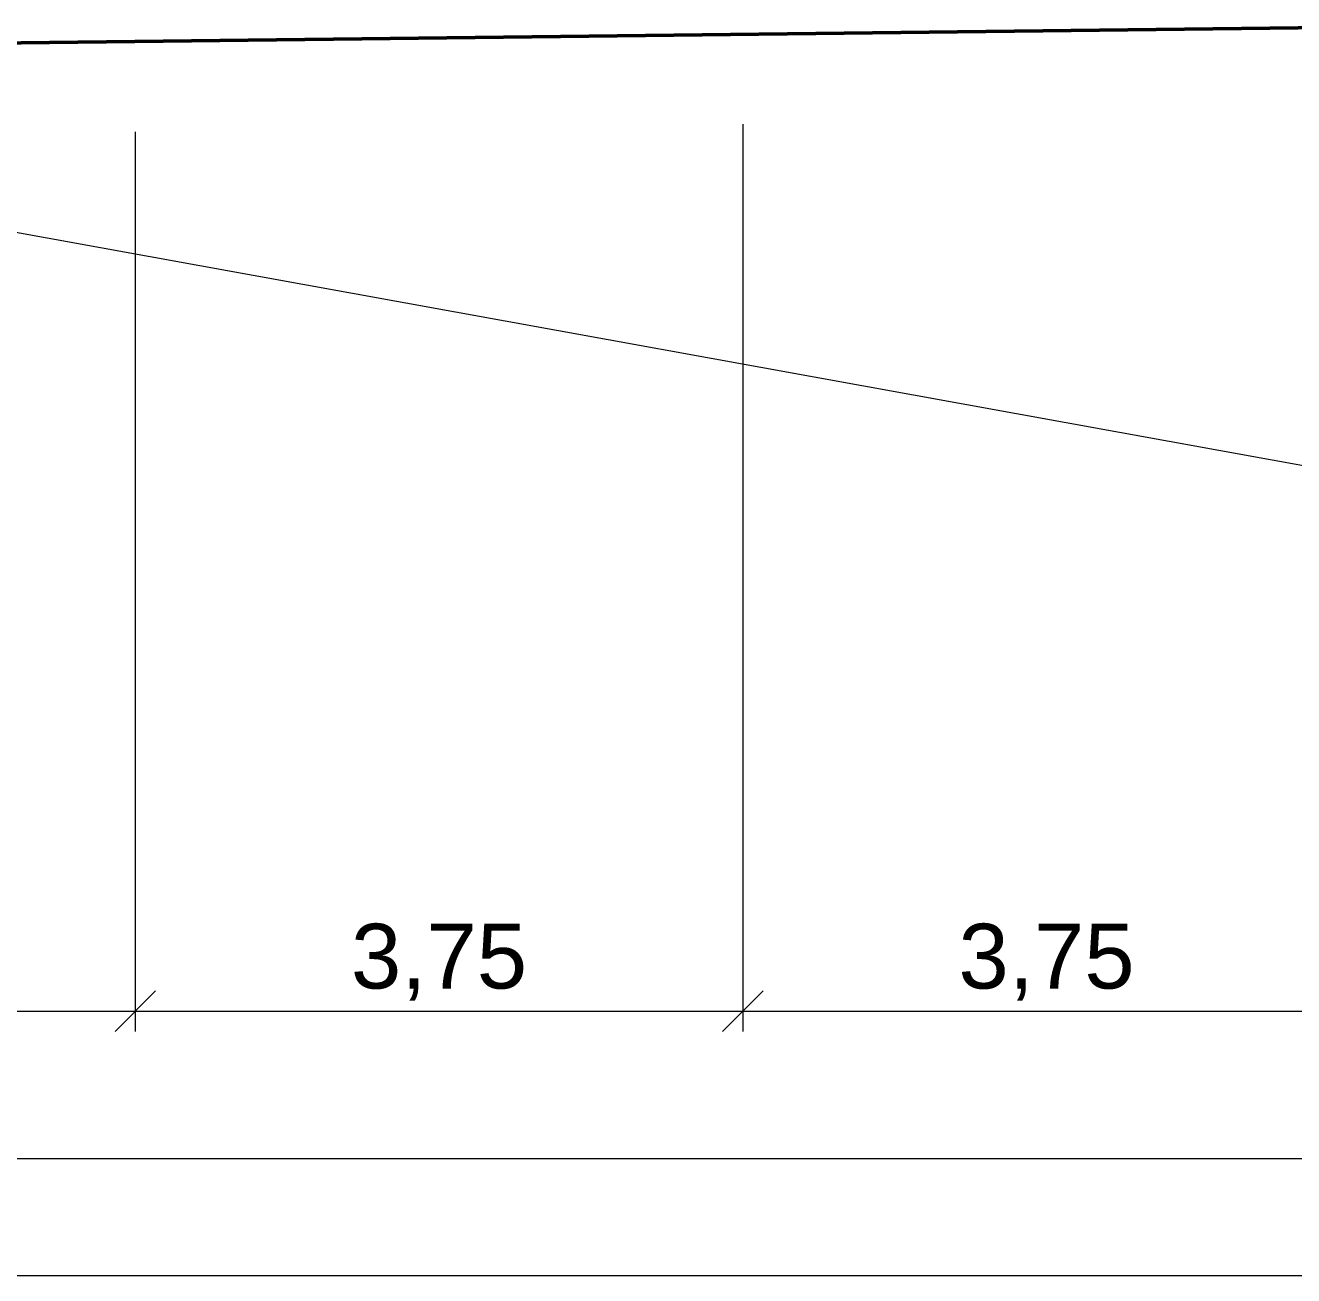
# Model space of a CAD drawing. Header units: millimetres. Extents: x -2123 to 33349, y -614 to 835.
# Drawn here: x 36.77 to 44.6, y -232.37 to -224.65 of the extents above; entities that cross this region are included whole.
import ezdxf

# ---------------------------------------------------------------- set-up
doc = ezdxf.new("R2010")
doc.units = ezdxf.units.MM
doc.layers.get('0').update_dxf_attribs({"lineweight": 15})
for name, color, linetype, lineweight in [('Дор. Розм.', 7, 'Continuous', 50), ('Линия 0.2', 220, 'Continuous', 20), ('Линия 0.5', 26, 'Continuous', 50), ('Размер', 94, 'Continuous', 15)]:
    doc.layers.add(name, color=color, linetype=linetype, lineweight=lineweight)
doc.styles.get("Standard").update_dxf_attribs({"font": 'arial.ttf'})
doc.dimstyles.new('М-100', dxfattribs={"dimscale": 100, "dimtxt": 4, "dimasz": 2.5, "dimexe": 1.25, "dimexo": 3, "dimtad": 1, "dimlfac": 0.001, "dimtxsty": 'Standard', "dimblk": 'OBLIQUE', "dimcen": 2.5, "dimadec": 0, "dimazin": 0, "dimtfac": 1, "dimtmove": 0, "dimatfit": 3, "dimldrblk": 'OBLIQUE', "dimfxl": 1.25, "dimlwd": -1, "dimlwe": -1, "dimarcsym": 0})

# ---------------------------------------------------------------- blocks, each defined once
blk = doc.blocks.new('_Oblique')
at = {"color": 0, "linetype": 'ByBlock', "lineweight": -2}
blk.add_line((-0.5, -0.5), (0.5, 0.5), dxfattribs=at)
blk = doc.blocks.new('*D338')
at = {"layer": 'Defpoints', "color": 0, "ltscale": 1000, "transparency": 16777216}
for p in [(32348.8, 17487.4), (28598.8, 17439.7), (32348.8, 11709.8)]:
    blk.add_point(p, dxfattribs=at)
at = {"layer": 'Размер', "color": 0, "ltscale": 1000, "transparency": 16777216}
for p, q in [((32348.8, 17187.4), (32348.8, 11584.8)), ((28598.8, 17139.7), (28598.8, 11584.8)), ((28598.8, 11709.8), (32348.8, 11709.8))]:
    blk.add_line(p, q, dxfattribs=at)
at = {"layer": 'Размер', "color": 0, "ltscale": 1000, "transparency": 16777216, "xscale": 250, "yscale": 250, "zscale": 250, "rotation": 180}
blk.add_blockref('_Oblique', (28598.8, 11709.8), dxfattribs=at)
at = {"layer": 'Размер', "color": 0, "ltscale": 1000, "transparency": 16777216, "xscale": 250, "yscale": 250, "zscale": 250}
blk.add_blockref('_Oblique', (32348.8, 11709.8), dxfattribs=at)
at = {"layer": 'Размер', "color": 0, "ltscale": 1000, "transparency": 16777216, "insert": (30473.8, 12012.7), "char_height": 400, "attachment_point": 5}
blk.add_mtext('3,75', dxfattribs=at)
blk = doc.blocks.new('*D339')
at = {"layer": 'Defpoints', "color": 0, "ltscale": 1000, "transparency": 16777216}
for p in [(32348.8, 17007.6), (36098.8, 13466.4), (36098.8, 11709.8)]:
    blk.add_point(p, dxfattribs=at)
at = {"layer": 'Размер', "color": 0, "ltscale": 1000, "transparency": 16777216}
for p, q in [((32348.8, 16707.6), (32348.8, 11584.8)), ((36098.8, 13166.4), (36098.8, 11584.8)), ((32348.8, 11709.8), (36098.8, 11709.8))]:
    blk.add_line(p, q, dxfattribs=at)
at = {"layer": 'Размер', "color": 0, "ltscale": 1000, "transparency": 16777216, "xscale": 250, "yscale": 250, "zscale": 250, "rotation": 180}
blk.add_blockref('_Oblique', (32348.8, 11709.8), dxfattribs=at)
at = {"layer": 'Размер', "color": 0, "ltscale": 1000, "transparency": 16777216, "xscale": 250, "yscale": 250, "zscale": 250}
blk.add_blockref('_Oblique', (36098.8, 11709.8), dxfattribs=at)
at = {"layer": 'Размер', "color": 0, "ltscale": 1000, "transparency": 16777216, "insert": (34223.8, 12012.7), "char_height": 400, "attachment_point": 5}
blk.add_mtext('3,75', dxfattribs=at)
blk = doc.blocks.new('*D350')
at = {"layer": 'Defpoints', "color": 0, "ltscale": 1000, "transparency": 16777216}
for p in [(60498.8, 13028.1), (13698.8, 11709.8), (60498.8, 10077.2)]:
    blk.add_point(p, dxfattribs=at)
at = {"layer": 'Размер', "color": 0, "ltscale": 1000, "transparency": 16777216}
for p, q in [((60498.8, 12728.1), (60498.8, 9952.2)), ((13698.8, 11409.8), (13698.8, 9952.2)), ((13698.8, 10077.2), (60498.8, 10077.2))]:
    blk.add_line(p, q, dxfattribs=at)
at = {"layer": 'Размер', "color": 0, "ltscale": 1000, "transparency": 16777216, "xscale": 250, "yscale": 250, "zscale": 250, "rotation": 180}
blk.add_blockref('_Oblique', (13698.8, 10077.2), dxfattribs=at)
at = {"layer": 'Размер', "color": 0, "ltscale": 1000, "transparency": 16777216, "xscale": 250, "yscale": 250, "zscale": 250}
blk.add_blockref('_Oblique', (60498.8, 10077.2), dxfattribs=at)
at = {"layer": 'Размер', "color": 0, "ltscale": 1000, "transparency": 16777216, "insert": (37098.8, 10380), "char_height": 400, "attachment_point": 5}
blk.add_mtext('46,8', dxfattribs=at)
blk = doc.blocks.new('*D351')
at = {"layer": 'Defpoints', "color": 0, "ltscale": 1000, "transparency": 16777216}
for p in [(24848.8, 17439.7), (28598.8, 15381.1), (28598.8, 11709.8)]:
    blk.add_point(p, dxfattribs=at)
at = {"layer": 'Размер', "color": 0, "ltscale": 1000, "transparency": 16777216}
for p, q in [((24848.8, 17139.7), (24848.8, 11584.8)), ((28598.8, 15081.1), (28598.8, 11584.8)), ((24848.8, 11709.8), (28598.8, 11709.8))]:
    blk.add_line(p, q, dxfattribs=at)
at = {"layer": 'Размер', "color": 0, "ltscale": 1000, "transparency": 16777216, "xscale": 250, "yscale": 250, "zscale": 250, "rotation": 180}
blk.add_blockref('_Oblique', (24848.8, 11709.8), dxfattribs=at)
at = {"layer": 'Размер', "color": 0, "ltscale": 1000, "transparency": 16777216, "xscale": 250, "yscale": 250, "zscale": 250}
blk.add_blockref('_Oblique', (28598.8, 11709.8), dxfattribs=at)
at = {"layer": 'Размер', "color": 0, "ltscale": 1000, "transparency": 16777216, "insert": (26723.8, 12012.7), "char_height": 400, "attachment_point": 5}
blk.add_mtext('3,75', dxfattribs=at)
blk = doc.blocks.new('*D376')
at = {"layer": 'Defpoints', "color": 0, "ltscale": 1000, "transparency": 16777216}
for p in [(24348.8, 11709.8), (49848.8, 11709.8), (49848.8, 10801.5)]:
    blk.add_point(p, dxfattribs=at)
at = {"layer": 'Размер', "color": 0, "ltscale": 1000, "transparency": 16777216}
for p, q in [((24348.8, 11409.8), (24348.8, 10676.5)), ((49848.8, 11409.8), (49848.8, 10676.5)), ((24348.8, 10801.5), (49848.8, 10801.5))]:
    blk.add_line(p, q, dxfattribs=at)
at = {"layer": 'Размер', "color": 0, "ltscale": 1000, "transparency": 16777216, "xscale": 250, "yscale": 250, "zscale": 250, "rotation": 180}
blk.add_blockref('_Oblique', (24348.8, 10801.5), dxfattribs=at)
at = {"layer": 'Размер', "color": 0, "ltscale": 1000, "transparency": 16777216, "xscale": 250, "yscale": 250, "zscale": 250}
blk.add_blockref('_Oblique', (49848.8, 10801.5), dxfattribs=at)
at = {"layer": 'Размер', "color": 0, "ltscale": 1000, "transparency": 16777216, "insert": (37098.8, 11104.4), "char_height": 400, "attachment_point": 5}
blk.add_mtext('25,5', dxfattribs=at)
blk = doc.blocks.new('2')
at = {"layer": 'Линия 0.2', "color": 0, "ltscale": 1000}
blk.add_line((36738.062, 14908.353), (24948.804, 17046.783), dxfattribs=at)
at = {"layer": 'Линия 0.5', "color": 0, "ltscale": 1000}
blk.add_line((24348.816, 17646.783), (37098.804, 17796.783), dxfattribs=at)
at = {"layer": 'Размер', "color": 0, "ltscale": 1000}
for base, p1, p2, picture, middle in [((32348.804, 11709.785), (28598.804, 17439.717), (32348.804, 17487.428), '*D338', (30473.804, 12012.667)), ((28598.804, 11709.785), (24848.804, 17439.717), (28598.804, 15381.113), '*D351', (26723.804, 12012.667)), ((36098.804, 11709.785), (32348.804, 17007.563), (36098.804, 13466.365), '*D339', (34223.804, 12012.667)), ((49848.804, 10801.546), (24348.804, 11709.785), (49848.804, 11709.785), '*D376', (37098.804, 11104.428))]:
    dim = blk.add_linear_dim(base=base, p1=p1, p2=p2, dimstyle='М-100', dxfattribs=at)
    dim.commit()
    dim.dimension.update_dxf_attribs({"geometry": picture, "text_midpoint": middle})
dim = blk.add_linear_dim(base=(60498.804, 10077.164), p1=(13698.804, 11709.785), p2=(60498.804, 13028.099), dimstyle='М-100', dxfattribs=at)
dim.commit()
dim.dimension.update_dxf_attribs({"geometry": '*D350', "text_midpoint": (37098.804, 10077.164), "dimtype": 128})

msp = doc.modelspace()

# ---------------------------------------------------------------- block references
at = {"layer": 'Дор. Розм.', "xscale": 0.001, "yscale": 0.001, "zscale": 0.001}
msp.add_blockref('2', (8.8515, -242.4478), dxfattribs=at)

doc.saveas('drawing.dxf')
